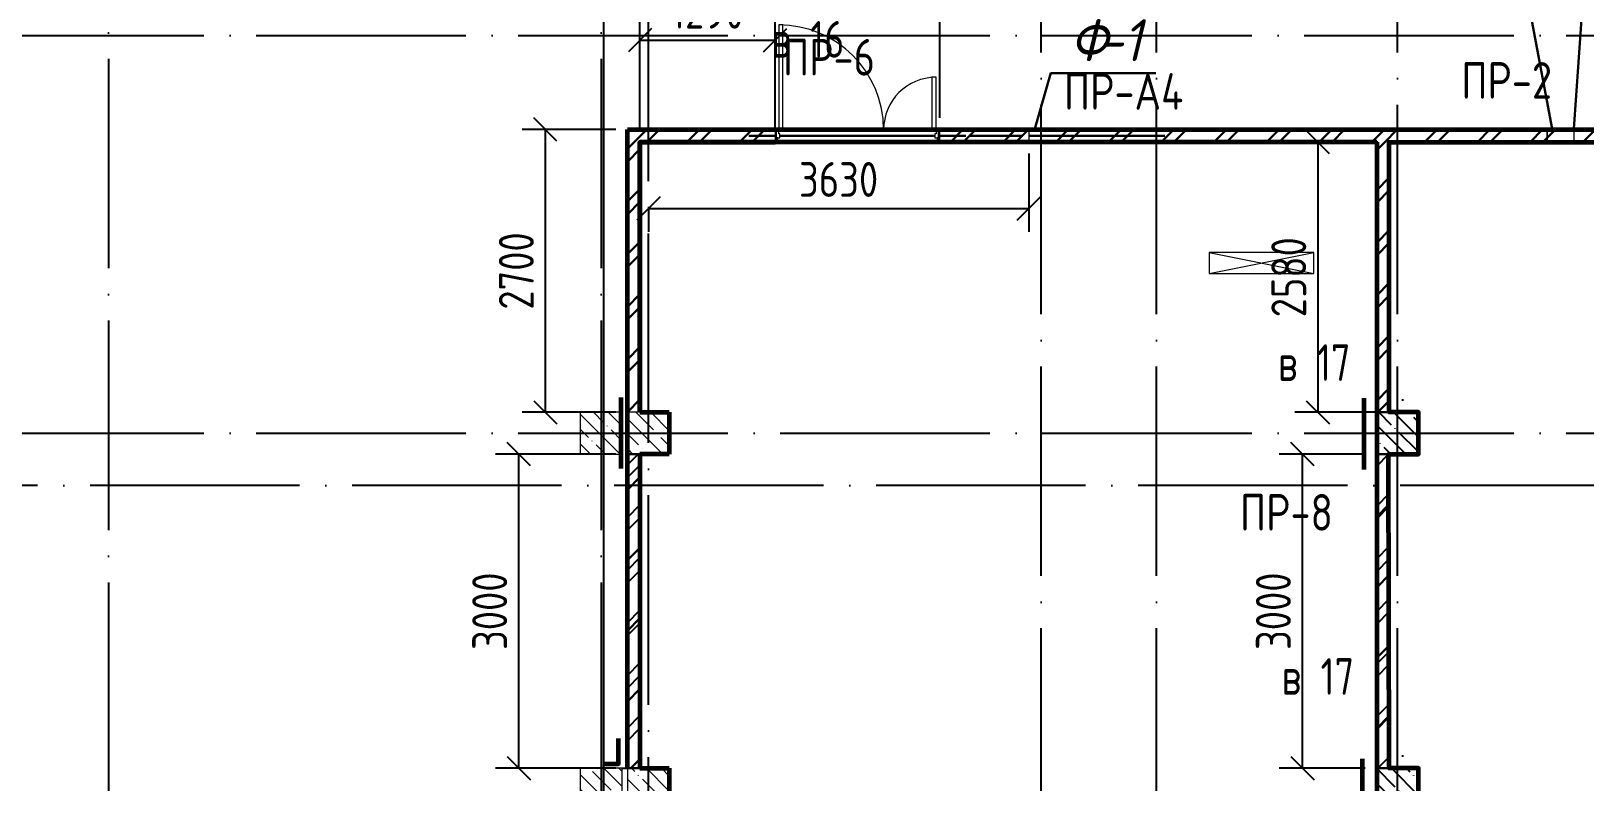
# Model space of a CAD drawing. Header units: millimetres. Extents: x -592259 to 288321, y -552984 to 293768.
# Drawn here: x 119158 to 133985, y 134180 to 141352 of the extents above; entities that cross this region are included whole.
import ezdxf

# ---------------------------------------------------------------- set-up
doc = ezdxf.new("R2010")
doc.units = ezdxf.units.MM
doc.linetypes.add('ADSK_Линия сетки', pattern=[2500, 2000, -250, 0, -250])
doc.layers.get('Defpoints').update_dxf_attribs({"color": 250})
for name, color, linetype, lineweight in [('0) Расчет', 250, 'Continuous', 60), ('0.2) Кирп 3.1 вып', 30, 'Continuous', 30), ('0.2) Кирпич', 30, 'Continuous', 30), ('0.2) Кирпич 3 вып', 30, 'Continuous', 30), ('2.1)Фарх 2 выполн.', 160, 'Continuous', 30), ('3) Перемычки готовы', 3, 'Continuous', 30), ('4.1.3) Штук  3.1 вып по кирп подвал.', 6, 'Continuous', 60), ('5.2) ЧН-25 подвал 3.1 вып', 160, 'Continuous', 60), ('A-ANNO-DIMS', 250, 'Continuous', 9), ('A-DETL-GENF-1', 250, 'Continuous', 5), ('A-DOOR', 250, 'Continuous', 5), ('A-DOOR-1', 250, 'Continuous', 13), ('A-DOOR-FRAM', 250, 'Continuous', 5), ('A-FLOR-1', 250, 'Continuous', 5), ('A-GLAZ', 250, 'Continuous', 5), ('A-WALL-2', 250, 'Continuous', 5), ('A-WALL-3', 250, 'Continuous', 13), ('G-ANNO-SYMB-3', 250, 'Continuous', 9), ('I-WALL-1', 250, 'Continuous', 5), ('S-COLS-1', 250, 'Continuous', 5), ('S-COLS-2', 250, 'Continuous', 5), ('Оси-1', 250, 'ADSK_Линия сетки', 9)]:
    doc.layers.add(name, color=color, linetype=linetype, lineweight=lineweight)
doc.styles.add('GOST Common_2', font='', dxfattribs={"width": 0.8, "height": 350})
doc.styles.add('ISOCPEUR_I', font='isocpeui.ttf', dxfattribs={"width": 0.9, "height": 12.5})
doc.styles.add('ISOCPEUR_I_1', font='ГОСТ тип А.ttf', dxfattribs={"height": 2500})
doc.styles.get("Standard").update_dxf_attribs({"font": 'ГОСТ тип А.ttf'})
doc.styles.get('GOST Common_2').set_extended_font_data('GOST Common')
doc.dimstyles.new('А3', dxfattribs={"dimtxt": 333, "dimasz": 222, "dimexe": 222, "dimexo": 111, "dimgap": 111, "dimtad": 1, "dimtoh": 1, "dimdec": 0, "dimrnd": 0.0015, "dimzin": 0, "dimdsep": 46, "dimtxsty": 'Standard', "dimblk": 'OBLIQUE', "dimcen": 0, "dimclrd": 7, "dimclre": 7, "dimclrt": 7, "dimadec": 0, "dimazin": 0, "dimtfac": 1, "dimtdec": 0, "dimtofl": 0, "dimtmove": 0, "dimatfit": 3, "dimfxl": 1, "dimtolj": 1, "dimtzin": 0, "dimarcsym": 0})
pattern_1 = [(45, (10997.54, 114885.93), (-251.4472, 251.4472), []), (45, (10997.54, 115266.93), (-251.4472, 251.4472), [])]
pattern_2 = [(135, (10997.54, 114885.93), (-142.5612, -142.5612), []), (135, (11140.1, 114885.93), (-142.5612, -142.5612), [252.016, -50.403, 3.353, -47.05])]

# ---------------------------------------------------------------- blocks, each defined once
blk = doc.blocks.new('BSC_Колонна _Прямоугольная - 400x400-V26-АР1_Кладочный план подвала_ Блок 2_ 3')
at = {"layer": 'S-COLS-2'}
h = blk.add_hatch(dxfattribs=at)
h.set_pattern_fill('FP_38', color=256, style=0, pattern_type=2)
h.set_pattern_definition([(135, (-114050, -19225), (-142.56192, -142.56192), []), (135, (-113907.44, -19225), (-142.56192, -142.56192), [252.016, -50.403, 3.353, -47.05])])
h.paths.add_polyline_path([(-200, -200), (200, -200), (200, 200), (-200, 200)])
at = {"layer": 'S-COLS-1'}
for p, q in [((200, 200), (-200, 200)), ((-200, 200), (-200, -200)), ((200, -200), (200, 200)), ((-200, -200), (200, -200))]:
    blk.add_line(p, q, dxfattribs=at)
blk = doc.blocks.new('BSC_Колонна _Прямоугольная - 400x400-V33-АР1_Кладочный план подвала_ Блок 2_ 3')
at = {"layer": 'S-COLS-2'}
h = blk.add_hatch(dxfattribs=at)
h.set_pattern_fill('FP_45', color=256, style=0, pattern_type=2)
h.set_pattern_definition([(135, (-114050, -22625), (-142.5612, -142.5612), []), (135, (-113907.44, -22625), (-142.5612, -142.5612), [252.016, -50.403, 3.353, -47.05])])
h.paths.add_polyline_path([(-200, -200), (200, -200), (200, 200), (-200, 200)])
at = {"layer": 'S-COLS-1'}
for p, q in [((200, 200), (-200, 200)), ((-200, 200), (-200, -200)), ((200, -200), (200, 200)), ((-200, -200), (200, -200))]:
    blk.add_line(p, q, dxfattribs=at)
blk = doc.blocks.new('BSC_Колонна _Прямоугольная - 400x400-V58-АР1_Кладочный план подвала_ Блок 2_ 3')
at = {"layer": 'S-COLS-2'}
h = blk.add_hatch(dxfattribs=at)
h.set_pattern_fill('FP_70', color=256, style=0, pattern_type=2)
h.set_pattern_definition([(135, (-113600, -19225), (-142.56192, -142.56192), []), (135, (-113457.44, -19225), (-142.56192, -142.56192), [252.016, -50.403, 3.353, -47.05])])
h.paths.add_polyline_path([(-200, -200), (200, -200), (200, 200), (-200, 200)])
at = {"layer": 'S-COLS-1'}
for p, q in [((200, 200), (-200, 200)), ((-200, 200), (-200, -200)), ((200, -200), (200, 200)), ((-200, -200), (200, -200))]:
    blk.add_line(p, q, dxfattribs=at)
blk = doc.blocks.new('BSC_Колонна _Прямоугольная - 400x400-V59-АР1_Кладочный план подвала_ Блок 2_ 3')
at = {"layer": 'S-COLS-2'}
h = blk.add_hatch(dxfattribs=at)
h.set_pattern_fill('FP_71', color=256, style=0, pattern_type=2)
h.set_pattern_definition([(135, (-113600, -22625), (-142.5612, -142.5612), []), (135, (-113457.44, -22625), (-142.5612, -142.5612), [252.016, -50.403, 3.353, -47.05])])
h.paths.add_polyline_path([(-200, -200), (200, -200), (200, 200), (-200, 200)])
at = {"layer": 'S-COLS-1'}
for p, q in [((200, 200), (-200, 200)), ((-200, 200), (-200, -200)), ((200, -200), (200, 200)), ((-200, -200), (200, -200))]:
    blk.add_line(p, q, dxfattribs=at)
blk = doc.blocks.new('Дверь_СКБ_2Ст - СОШ_Дв_1570_1550_x2100h _пр_ завертка-35617996-АР1_Кладочный план подвала_ Блок 2_ 3')
at = {"layer": 'A-DOOR'}
h = blk.add_hatch(dxfattribs=at)
h.set_pattern_fill('FP_10', color=256, style=0, pattern_type=2)
h.set_pattern_definition([(135, (1501.41, 124.685), (-14.14214, -14.14214), []), (225, (1501.41, 124.685), (14.14214, -14.14214), [])])
h.paths.add_polyline_path([(797.5, 60), (787.5, 60), (787.5, -60), (797.5, -60)])
at = {"layer": 'A-DOOR-FRAM'}
h = blk.add_hatch(dxfattribs=at)
h.set_pattern_fill('FP_11', color=256, style=0, pattern_type=2)
h.set_pattern_definition([(45, (-621.384, 124.685), (-14.1421, 14.1421), []), (135, (-621.384, 124.685), (-14.1421, -14.1421), [])])
h.paths.add_polyline_path([(-762.5, 60), (-772.5, 60), (-772.5, -60), (-762.5, -60)])
at = {"layer": 'A-DOOR'}
for centre, radius, start, end in [((-737.5, 60), 1000, 0, 90), ((762.5, 60), 500, 90, 180)]:
    blk.add_arc(centre, radius, start, end, dxfattribs=at)
at = {"layer": 'A-DOOR-1'}
for p, q in [((-737.5, 1060), (-737.5, 60)), ((-697.5, 1060), (-737.5, 1060)), ((-697.5, 60), (-697.5, 1060)), ((762.5, 560), (722.5, 560)), ((722.5, 560), (722.5, 60)), ((762.5, 60), (762.5, 560)), ((-737.5, 60), (-697.5, 60)), ((722.5, 60), (762.5, 60))]:
    blk.add_line(p, q, dxfattribs=at)
at = {"layer": 'A-DOOR-FRAM'}
for p, q in [((-747.5, 68), (-817.5, 68)), ((-817.5, 68), (-817.5, 60)), ((-817.5, 60), (-747.5, 60)), ((-762.5, 60), (-772.5, 60)), ((-772.5, 60), (-772.5, -60)), ((-737.5, 60), (-762.5, 60)), ((-762.5, 60), (-762.5, -20)), ((-762.5, -60), (-762.5, 60)), ((-747.5, 60), (-747.5, 68)), ((-737.5, 20), (-737.5, 60)), ((-727.5, 20), (-737.5, 20)), ((-727.5, -20), (-727.5, 20)), ((762.5, 20), (752.5, 20)), ((752.5, 20), (752.5, -20)), ((762.5, 60), (762.5, 20)), ((787.5, 60), (762.5, 60)), ((842.5, 68), (772.5, 68)), ((772.5, 68), (772.5, 60)), ((772.5, 60), (842.5, 60)), ((787.5, -20), (787.5, 60)), ((797.5, 60), (787.5, 60)), ((787.5, 60), (787.5, -60)), ((797.5, -60), (797.5, 60)), ((842.5, 60), (842.5, 68)), ((-747.5, -60), (-817.5, -60)), ((-817.5, -60), (-817.5, -68)), ((-817.5, -68), (-747.5, -68)), ((-772.5, -60), (-762.5, -60)), ((-762.5, -20), (-727.5, -20)), ((-747.5, -20), (-762.5, -20)), ((-762.5, -20), (-762.5, -60)), ((-762.5, -60), (-747.5, -60)), ((-747.5, -60), (-747.5, -20)), ((-747.5, -68), (-747.5, -60)), ((752.5, -20), (787.5, -20)), ((787.5, -20), (772.5, -20)), ((772.5, -20), (772.5, -60)), ((772.5, -60), (787.5, -60)), ((842.5, -60), (772.5, -60)), ((772.5, -60), (772.5, -68)), ((772.5, -68), (842.5, -68)), ((787.5, -60), (787.5, -20)), ((787.5, -60), (797.5, -60)), ((842.5, -68), (842.5, -60))]:
    blk.add_line(p, q, dxfattribs=at)
blk = doc.blocks.new('ADSK_КолоннаНесущая_Швеллер_Гнутый_ГОСТ 8278-83 - 140х60х5_таб_1-32331390-АР1_Кладочный план подвала_ Блок 2_ 3')
at = {"layer": 'S-COLS-1'}
for p, q in [((-16.2, 58), (-16.2, -58)), ((-11.2, -58), (-11.2, 58)), ((43.8, 70), (-4.2, 70)), ((-4.2, 65), (43.8, 65)), ((43.8, 65), (43.8, 70)), ((43.8, -65), (-4.2, -65)), ((-4.2, -70), (43.8, -70)), ((43.8, -70), (43.8, -65))]:
    blk.add_line(p, q, dxfattribs=at)
for centre, radius, start, end in [((-4.2, 58), 12, 90, 180), ((-4.2, 58), 7, 90, 180), ((-4.2, -58), 12, 180, 270), ((-4.2, -58), 7, 180, 270)]:
    blk.add_arc(centre, radius, start, end, dxfattribs=at)
blk = doc.blocks.new('ADSK_КолоннаНесущая_Швеллер_Гнутый_ГОСТ 8278-83 - 140х60х5_таб_1-32823743-АР1_Кладочный план подвала_ Блок 2_ 3')
at = {"layer": 'S-COLS-1'}
for p, q in [((-16.2, 58), (-16.2, -58)), ((-11.2, -58), (-11.2, 58)), ((43.8, 70), (-4.2, 70)), ((-4.2, 65), (43.8, 65)), ((43.8, 65), (43.8, 70)), ((43.8, -65), (-4.2, -65)), ((-4.2, -70), (43.8, -70)), ((43.8, -70), (43.8, -65))]:
    blk.add_line(p, q, dxfattribs=at)
for centre, radius, start, end in [((-4.2, 58), 12, 90, 180), ((-4.2, 58), 7, 90, 180), ((-4.2, -58), 12, 180, 270), ((-4.2, -58), 7, 180, 270)]:
    blk.add_arc(centre, radius, start, end, dxfattribs=at)
blk = doc.blocks.new('_Wn_-As_OpeningMEP_wall__Rectangular - _Wn_-As_OpeningMEP_wall__Rectangular-40875229-АР1_Кладочный план подвала_ Блок 2_ 3')
at = {"layer": 'A-DETL-GENF-1'}
for p, q in [((500, -100), (-500, 100)), ((500, 100), (-500, -100)), ((-500, 100), (-500, -100)), ((500, 100), (-500, 100)), ((-500, 100), (-500, -100)), ((500, -100), (500, 100)), ((500, -100), (500, 100)), ((-500, -100), (500, -100))]:
    blk.add_line(p, q, dxfattribs=at)
blk = doc.blocks.new('_Oblique')
at = {"color": 0, "linetype": 'ByBlock', "lineweight": -2}
blk.add_line((-0.5, -0.5), (0.5, 0.5), dxfattribs=at)
blk = doc.blocks.new('*D5203')
at = {"layer": 'A-ANNO-DIMS', "color": 7, "lineweight": -2, "transparency": 16777216}
for p, q in [((128678, 140182), (128678, 139436)), ((125048, 139658), (128678, 139658)), ((125048, 139647), (125048, 139436))]:
    blk.add_line(p, q, dxfattribs=at)
at = {"layer": 'Defpoints', "color": 0, "transparency": 16777216}
for p in [(128678, 140293), (125048, 139758), (128678, 139658)]:
    blk.add_point(p, dxfattribs=at)
at = {"layer": 'A-ANNO-DIMS', "color": 7, "lineweight": -2, "transparency": 16777216, "xscale": 222, "yscale": 222, "zscale": 222, "rotation": 180}
blk.add_blockref('_Oblique', (125048, 139658), dxfattribs=at)
at = {"layer": 'A-ANNO-DIMS', "color": 7, "lineweight": -2, "transparency": 16777216, "xscale": 222, "yscale": 222, "zscale": 222}
blk.add_blockref('_Oblique', (128678, 139658), dxfattribs=at)
at = {"layer": 'A-ANNO-DIMS', "color": 7, "lineweight": -2, "transparency": 16777216, "insert": (126863, 139935), "char_height": 333, "width": 2.48, "attachment_point": 5}
blk.add_mtext('\\A1;3630', dxfattribs=at)
blk = doc.blocks.new('*D5444')
at = {"color": 7, "lineweight": -2, "transparency": 16777216}
for p, q in [((124737, 140411), (123843, 140411)), ((124065, 137711), (124065, 140411)), ((124737, 137711), (123843, 137711))]:
    blk.add_line(p, q, dxfattribs=at)
at = {"layer": 'Defpoints', "color": 0, "transparency": 16777216}
for p in [(124065, 140411), (124848, 140411), (124848, 137711)]:
    blk.add_point(p, dxfattribs=at)
at = {"color": 7, "lineweight": -2, "transparency": 16777216, "xscale": 222, "yscale": 222, "zscale": 222}
for p, rotation in [((124065, 140411), 90), ((124065, 137711), 270)]:
    blk.add_blockref('_Oblique', p, dxfattribs=dict(at, rotation=rotation))
at = {"color": 7, "transparency": 16777216, "insert": (123788, 139061), "char_height": 333, "attachment_point": 5, "rotation": 90}
blk.add_mtext('\\A1;2700', dxfattribs=at)
blk = doc.blocks.new('*D5445')
at = {"color": 7, "lineweight": -2, "transparency": 16777216}
for p, q in [((124968, 140402), (124968, 141487)), ((126258, 140402), (126258, 141487)), ((124968, 141265), (126258, 141265))]:
    blk.add_line(p, q, dxfattribs=at)
at = {"layer": 'Defpoints', "color": 0, "transparency": 16777216}
for p in [(126258, 141265), (124968, 140291), (126258, 140291)]:
    blk.add_point(p, dxfattribs=at)
at = {"color": 7, "lineweight": -2, "transparency": 16777216, "xscale": 222, "yscale": 222, "zscale": 222, "rotation": 180}
blk.add_blockref('_Oblique', (124968, 141265), dxfattribs=at)
at = {"color": 7, "lineweight": -2, "transparency": 16777216, "xscale": 222, "yscale": 222, "zscale": 222}
blk.add_blockref('_Oblique', (126258, 141265), dxfattribs=at)
at = {"color": 7, "transparency": 16777216, "insert": (125613, 141542), "char_height": 333, "attachment_point": 5}
blk.add_mtext('\\A1;1290', dxfattribs=at)
blk = doc.blocks.new('*D5446')
at = {"color": 7, "lineweight": -2, "transparency": 16777216}
for p, q in [((127828, 140522), (127828, 142115)), ((142698, 140522), (142698, 142115)), ((127828, 141893), (142698, 141893))]:
    blk.add_line(p, q, dxfattribs=at)
at = {"layer": 'Defpoints', "color": 0, "transparency": 16777216}
for p in [(142698, 141893), (127828, 140411), (142698, 140411)]:
    blk.add_point(p, dxfattribs=at)
at = {"color": 7, "lineweight": -2, "transparency": 16777216, "xscale": 222, "yscale": 222, "zscale": 222, "rotation": 180}
blk.add_blockref('_Oblique', (127828, 141893), dxfattribs=at)
at = {"color": 7, "lineweight": -2, "transparency": 16777216, "xscale": 222, "yscale": 222, "zscale": 222}
blk.add_blockref('_Oblique', (142698, 141893), dxfattribs=at)
at = {"color": 7, "transparency": 16777216, "insert": (135263, 142171), "char_height": 333, "attachment_point": 5}
blk.add_mtext('\\A1;14870', dxfattribs=at)
blk = doc.blocks.new('*D5447')
at = {"color": 7, "lineweight": -2, "transparency": 16777216}
for p, q in [((132007, 140291), (131215, 140291)), ((131437, 140291), (131437, 137711)), ((132007, 137711), (131215, 137711))]:
    blk.add_line(p, q, dxfattribs=at)
at = {"layer": 'Defpoints', "color": 0, "transparency": 16777216}
for p in [(132118, 140291), (131437, 137711), (132118, 137711)]:
    blk.add_point(p, dxfattribs=at)
at = {"color": 7, "lineweight": -2, "transparency": 16777216, "xscale": 222, "yscale": 222, "zscale": 222}
for p, rotation in [((131437, 140291), 90), ((131437, 137711), 270)]:
    blk.add_blockref('_Oblique', p, dxfattribs=dict(at, rotation=rotation))
at = {"color": 7, "transparency": 16777216, "insert": (131159, 139001), "char_height": 333, "attachment_point": 5, "rotation": 90}
blk.add_mtext('\\A1;2580', dxfattribs=at)
blk = doc.blocks.new('*D5547')
at = {"color": 7, "lineweight": -2, "transparency": 16777216}
for p, q in [((124737, 137311), (123590, 137311)), ((123812, 134311), (123812, 137311)), ((124737, 134311), (123590, 134311))]:
    blk.add_line(p, q, dxfattribs=at)
at = {"layer": 'Defpoints', "color": 0, "transparency": 16777216}
for p in [(123812, 137311), (124848, 137311), (124848, 134311)]:
    blk.add_point(p, dxfattribs=at)
at = {"color": 7, "lineweight": -2, "transparency": 16777216, "xscale": 222, "yscale": 222, "zscale": 222}
for p, rotation in [((123812, 137311), 90), ((123812, 134311), 270)]:
    blk.add_blockref('_Oblique', p, dxfattribs=dict(at, rotation=rotation))
at = {"color": 7, "transparency": 16777216, "insert": (123534, 135811), "char_height": 333, "attachment_point": 5, "rotation": 90}
blk.add_mtext('\\A1;3000', dxfattribs=at)
blk = doc.blocks.new('*D5548')
at = {"color": 7, "lineweight": -2, "transparency": 16777216}
for p, q in [((131887, 137311), (131067, 137311)), ((131289, 134311), (131289, 137311)), ((131887, 134311), (131067, 134311))]:
    blk.add_line(p, q, dxfattribs=at)
at = {"layer": 'Defpoints', "color": 0, "transparency": 16777216}
for p in [(131289, 137311), (131998, 137311), (131998, 134311)]:
    blk.add_point(p, dxfattribs=at)
at = {"color": 7, "lineweight": -2, "transparency": 16777216, "xscale": 222, "yscale": 222, "zscale": 222}
for p, rotation in [((131289, 137311), 90), ((131289, 134311), 270)]:
    blk.add_blockref('_Oblique', p, dxfattribs=dict(at, rotation=rotation))
at = {"color": 7, "transparency": 16777216, "insert": (131012, 135811), "char_height": 333, "attachment_point": 5, "rotation": 90}
blk.add_mtext('\\A1;3000', dxfattribs=at)

msp = doc.modelspace()

# ---------------------------------------------------------------- hatches: boundary and pattern name
at = {"layer": '0.2) Кирпич'}
h = msp.add_hatch(dxfattribs=at)
h.set_pattern_fill('FP_2', color=256, style=0, pattern_type=2)
h.set_pattern_definition(pattern_1)
h.paths.add_polyline_path([(144267.5374, 140290.9271), (147597.5374, 140290.9271), (147597.5374, 140410.9271), (144267.5374, 140410.9271)])
h.paths.add_polyline_path([(142697.5374, 140290.9271), (142697.5374, 140410.9271), (127827.538, 140410.9271), (127827.538, 140290.9271), (142652.5374, 140290.9271)])
h.paths.add_polyline_path([(126257.538, 140290.9271), (126257.538, 140410.9271), (124847.538, 140410.9271), (124847.538, 140290.9271), (126212.538, 140290.9271)])
h = msp.add_hatch(dxfattribs=at)
h.set_pattern_fill('FP_2', color=256, style=0, pattern_type=2)
h.set_pattern_definition(pattern_1)
h.paths.add_polyline_path([(124967.538, 137710.9262), (124967.538, 140290.9271), (124847.538, 140290.9271), (124847.538, 137710.9262)])
at = {"layer": '0.2) Кирпич 3 вып'}
h = msp.add_hatch(dxfattribs=at)
h.set_pattern_fill('ANSI31', color=256, scale=150)
h.paths.add_polyline_path([(124847.538, 137310.9262), (124967.538, 137310.9262), (124967.538, 134310.9262), (124847.538, 134310.9262)])
h = msp.add_hatch(dxfattribs=at)
h.set_pattern_fill('ANSI31', color=256, scale=150)
h.paths.add_polyline_path([(131997.5374, 137310.9262), (132117.5374, 137310.9262), (132117.5374, 134310.9262), (131997.5374, 134310.9262)])
at = {"layer": 'I-WALL-1', "lineweight": -2}
h = msp.add_hatch(dxfattribs=at)
h.set_pattern_fill('FP_2', color=256, style=0, pattern_type=2)
h.set_pattern_definition(pattern_1)
h.paths.add_polyline_path([(124967.538, 134310.9262), (124967.538, 137310.9262), (124847.538, 137310.9262), (124847.538, 134310.9262)])
at = {"layer": 'S-COLS-2', "lineweight": -2}
h = msp.add_hatch(dxfattribs=at)
h.set_pattern_fill('FP_1', color=256, style=0, pattern_type=2)
h.set_pattern_definition(pattern_2)
h.paths.add_polyline_path([(132117.5374, 137310.9262), (132397.5384, 137310.9262), (132397.5384, 137710.9262), (131997.5384, 137710.9262), (131997.5384, 137310.9262)])
h = msp.add_hatch(dxfattribs=at)
h.set_pattern_fill('FP_1', color=256, style=0, pattern_type=2)
h.set_pattern_definition(pattern_2)
h.paths.add_polyline_path([(131997.5384, 133910.9262), (132397.5384, 133910.9262), (132397.5384, 134310.9262), (131997.5384, 134310.9262)])

# ---------------------------------------------------------------- linework, layer by layer
at = {"color": 18, "true_color": 0x000000}
for p, q in [((131997.5374, 137310.9262), (131997.5374, 134310.9262)), ((132117.5374, 137310.9262), (131997.5374, 137310.9262)), ((131997.5384, 137310.9262), (132117.5374, 137310.9262)), ((132117.5374, 134310.9262), (132117.5374, 137310.9262)), ((131997.5374, 134310.9262), (132117.5374, 134310.9262)), ((132117.5374, 134310.9262), (131997.5384, 134310.9262))]:
    msp.add_line(p, q, dxfattribs=at)
at = {"linetype": 'Continuous'}
for p, q in [((131997.5374, 137196.74), (132111.7236, 137310.9262)), ((131997.5374, 136815.74), (132117.5374, 136935.74)), ((131997.5374, 136693.8457), (132117.5374, 136813.8457)), ((131997.5374, 136312.8457), (132117.5374, 136432.8457)), ((131997.5374, 136190.9514), (132117.5374, 136310.9514)), ((131997.5374, 135809.9514), (132117.5374, 135929.9514)), ((131997.5374, 135688.057), (132117.5374, 135808.057)), ((131997.5374, 135307.057), (132117.5374, 135427.057)), ((131997.5374, 135185.1627), (132117.5374, 135305.1627)), ((131997.5374, 134804.1627), (132117.5374, 134924.1627)), ((131997.5374, 134682.2683), (132117.5374, 134802.2683)), ((132007.1953, 134310.9262), (132117.5374, 134421.2683))]:
    msp.add_line(p, q, dxfattribs=at)
at = {"color": 1}
msp.add_lwpolyline([(172265.5409, 183601.6714), (124619.2541, 183601.6714), (124619.2541, 110667.782), (172265.5409, 110667.782)], close=True, dxfattribs=at)
at = {"layer": '0) Расчет'}
for points in [[(124967.538, 137710.9262), (124967.538, 140290.9271), (126257.538, 140290.9271)], [(127827.538, 140410.9271), (142697.5374, 140410.9271)], [(132117.5374, 137710.9262), (132117.5374, 140290.9271)]]:
    msp.add_lwpolyline(points, dxfattribs=at)
at = {"layer": '0.2) Кирп 3.1 вып'}
for points in [[(124847.538, 137310.9262), (124967.538, 137310.9262), (124967.538, 134310.9262), (124847.538, 134310.9262)], [(131997.5374, 137310.9262), (132117.5374, 137310.9262), (132117.5374, 134310.9262), (131997.5374, 134310.9262)]]:
    msp.add_lwpolyline(points, close=True, dxfattribs=at)
at = {"layer": '0.2) Кирпич'}
for p, q in [((126212.538, 140410.9271), (124847.538, 140410.9271)), ((124847.538, 140410.9271), (124847.538, 137710.9262)), ((124967.538, 140290.9271), (126212.538, 140290.9271)), ((124967.538, 137710.9262), (124967.538, 140290.9271)), ((142652.5374, 140410.9271), (127872.538, 140410.9271)), ((127872.538, 140290.9271), (131997.5374, 140290.9271)), ((131997.5374, 140290.9271), (131997.5374, 137710.9262)), ((132117.5374, 140290.9271), (142652.5374, 140290.9271)), ((132117.5374, 137710.9262), (132117.5374, 140290.9271))]:
    msp.add_line(p, q, dxfattribs=at)
at = {"layer": '0.2) Кирпич', "linetype": 'Continuous'}
for p, q in [((131997.5374, 140214.1061), (132074.3585, 140290.9271)), ((131997.5374, 139833.1061), (132117.5374, 139953.1061)), ((131997.5374, 139711.2118), (132117.5374, 139831.2118)), ((131997.5374, 139330.2118), (132117.5374, 139450.2118)), ((131997.5374, 139208.3174), (132117.5374, 139328.3174)), ((131997.5374, 138827.3174), (132117.5374, 138947.3174)), ((131997.5374, 138705.4231), (132117.5374, 138825.4231)), ((131997.5374, 138324.4231), (132117.5374, 138444.4231)), ((131997.5374, 138202.5287), (132117.5374, 138322.5287)), ((131997.5374, 137821.5287), (132117.5374, 137941.5287)), ((132008.8292, 137710.9262), (132117.5374, 137819.6344))]:
    msp.add_line(p, q, dxfattribs=at)
at = {"layer": '2.1)Фарх 2 выполн.'}
for p, q in [((133878.3192, 140419.2405), (133984.672, 141959.1062)), ((133670.5192, 140419.2405), (133478.1714, 141451.1784)), ((128736.7946, 140419.2405), (128888.6942, 140952.2497)), ((128888.6942, 140949.1058), (129888.6942, 140949.1058))]:
    msp.add_line(p, q, dxfattribs=at)
at = {"layer": '3) Перемычки готовы'}
for p, q in [((126007.538, 140350.9271), (126257.538, 140350.9271)), ((126302.538, 140350.9271), (127782.538, 140350.9271)), ((127827.538, 140350.9271), (128077.538, 140350.9271)), ((128622.538, 140350.9271), (128112.538, 140350.9271)), ((129977.538, 140350.9271), (128677.538, 140350.9271))]:
    msp.add_line(p, q, dxfattribs=at)
at = {"layer": '4.1.3) Штук  3.1 вып по кирп подвал.'}
for p, q in [((124847.538, 137310.9262), (124847.538, 140410.9271)), ((124847.538, 140410.9271), (147477.5374, 140410.9271)), ((131997.5374, 140290.9271), (124967.538, 140290.9271)), ((124967.538, 140290.9271), (124967.538, 137710.9262)), ((131997.5374, 140290.9271), (131997.5384, 137710.9262)), ((124847.538, 134310.9262), (124847.538, 137310.9262)), ((124967.538, 137310.9262), (124967.538, 134310.9262)), ((131997.5384, 137310.9262), (131997.5384, 134310.9262))]:
    msp.add_line(p, q, dxfattribs=at)
at = {"layer": '4.1.3) Штук  3.1 вып по кирп подвал.', "color": 3}
for p, q in [((124967.538, 137710.9262), (125247.538, 137710.9262)), ((125247.538, 137710.9262), (125247.538, 137310.9262)), ((131997.5384, 137710.9262), (131997.5384, 137310.9262)), ((125247.538, 137310.9262), (124967.538, 137310.9262)), ((124967.538, 134310.9262), (125247.538, 134310.9262)), ((125247.538, 134310.9262), (125247.538, 133910.9262)), ((131997.5384, 134310.9262), (131997.5374, 133910.9262))]:
    msp.add_line(p, q, dxfattribs=at)
at = {"layer": '4.1.3) Штук  3.1 вып по кирп подвал.', "color": 2}
for points in [[(124789.07, 137173.6828), (124789.07, 137852.8591)], [(131879.746, 137165.3311), (131879.746, 137844.5075)], [(124619.2541, 134354.4767), (124763.1553, 134354.4767), (124763.1553, 134595.9291)], [(131862.705, 133722.3543), (131862.705, 134401.5306)]]:
    msp.add_lwpolyline(points, dxfattribs=at)
at = {"layer": '5.2) ЧН-25 подвал 3.1 вып'}
msp.add_lwpolyline([(136047.5384, 125160.9267), (132397.5384, 125160.9267), (132397.5384, 125310.9262), (132117.5374, 125310.9262), (132117.5374, 130610.9262), (132397.5384, 130610.9262), (132397.5384, 131010.9262), (132102.8888, 131010.9262), (132102.8888, 133910.9262), (132397.5384, 133910.9262), (132397.5384, 134310.9262), (132117.5374, 134310.9262), (132111.7236, 137310.9262), (132397.5384, 137310.9262), (132397.5384, 137710.9262), (132117.5374, 137710.9262), (132117.5374, 140290.9271), (144777.5374, 140290.9271)], dxfattribs=at)
at = {"layer": 'A-FLOR-1', "lineweight": -2}
msp.add_line((124797.538, 134310.9262), (124847.538, 134310.9262), dxfattribs=at)
at = {"layer": 'A-WALL-2', "lineweight": -2}
msp.add_line((131997.5374, 137710.9262), (132117.5374, 137710.9262), dxfattribs=at)
at = {"layer": 'A-WALL-3', "lineweight": -2}
for p, q in [((124847.538, 137310.9262), (124847.538, 134310.9262)), ((124967.538, 134310.9262), (124967.538, 137310.9262))]:
    msp.add_line(p, q, dxfattribs=at)
at = {"layer": 'I-WALL-1', "lineweight": -2}
for p, q in [((127802.538, 140290.9271), (126282.538, 140290.9271)), ((126332.538, 140410.9271), (127752.538, 140410.9271)), ((132237.5374, 137830.9262), (132252.5374, 137830.9262)), ((132237.5374, 134430.9262), (132252.5374, 134430.9262))]:
    msp.add_line(p, q, dxfattribs=at)
at = {"layer": 'S-COLS-1', "lineweight": -2}
for p, q in [((132117.5374, 137710.9262), (131997.5384, 137710.9262)), ((131997.5384, 137710.9262), (131997.5384, 137310.9262)), ((132397.5384, 137710.9262), (132117.5374, 137710.9262)), ((132397.5384, 137310.9262), (132397.5384, 137710.9262)), ((132117.5374, 137310.9262), (132397.5384, 137310.9262)), ((131997.5384, 134310.9262), (131997.5384, 133910.9262)), ((132397.5384, 134310.9262), (132117.5374, 134310.9262)), ((132397.5384, 133910.9262), (132397.5384, 134310.9262))]:
    msp.add_line(p, q, dxfattribs=at)
at = {"layer": 'Оси-1', "lineweight": -2}
for p, q in [((119897.5383, 176087.9307), (119897.5383, 111147.0862)), ((124597.538, 176087.9307), (124597.538, 111147.0862)), ((128797.538, 111147.0862), (128797.538, 176087.9307)), ((129897.5384, 111147.0862), (129897.5384, 176087.9307)), ((132197.5384, 111147.0862), (132197.5384, 176087.9307)), ((125047.538, 112417.0862), (125047.538, 174817.9307)), ((76304.6994, 141310.9262), (165452.1084, 141310.9262)), ((76304.6994, 137510.9262), (165452.1084, 137510.9262)), ((166722.1084, 137011.0455), (110317.5374, 137011.0455))]:
    msp.add_line(p, q, dxfattribs=at)

# ---------------------------------------------------------------- block references
at = {"layer": 'A-DOOR', "lineweight": -2}
msp.add_blockref('Дверь_СКБ_2Ст - СОШ_Дв_1570_1550_x2100h _пр_ завертка-35617996-АР1_Кладочный план подвала_ Блок 2_ 3', (127030.038, 140350.9271), dxfattribs=at)
at = {"layer": 'A-GLAZ', "lineweight": -2, "rotation": 180}
msp.add_blockref('_Wn_-As_OpeningMEP_wall__Rectangular - _Wn_-As_OpeningMEP_wall__Rectangular-40875229-АР1_Кладочный план подвала_ Блок 2_ 3', (130897.5374, 139135.9256), dxfattribs=at)
at = {"layer": 'S-COLS-1', "lineweight": -2, "rotation": 180}
for p in [(128666.338, 140350.9271), (133866.338, 140350.9271)]:
    msp.add_blockref('ADSK_КолоннаНесущая_Швеллер_Гнутый_ГОСТ 8278-83 - 140х60х5_таб_1-32331390-АР1_Кладочный план подвала_ Блок 2_ 3', p, dxfattribs=at)
at = {"layer": 'S-COLS-1', "lineweight": -2}
for name, p in [('ADSK_КолоннаНесущая_Швеллер_Гнутый_ГОСТ 8278-83 - 140х60х5_таб_1-32823743-АР1_Кладочный план подвала_ Блок 2_ 3', (133638.738, 140350.9271)), ('BSC_Колонна _Прямоугольная - 400x400-V59-АР1_Кладочный план подвала_ Блок 2_ 3', (124597.538, 137510.9262)), ('BSC_Колонна _Прямоугольная - 400x400-V33-АР1_Кладочный план подвала_ Блок 2_ 3', (125047.538, 137510.9262)), ('BSC_Колонна _Прямоугольная - 400x400-V58-АР1_Кладочный план подвала_ Блок 2_ 3', (124597.538, 134110.9262)), ('BSC_Колонна _Прямоугольная - 400x400-V26-АР1_Кладочный план подвала_ Блок 2_ 3', (125047.538, 134110.9262))]:
    msp.add_blockref(name, p, dxfattribs=at)

# ---------------------------------------------------------------- texts
at = {"layer": '2.1)Фарх 2 выполн.', "lineweight": -2, "char_height": 400, "attachment_point": 1, "style": 'ISOCPEUR_I'}
for s, insert, width in [('\\fISOCPEUR|b0|i1|c204|p34|;Ф', (129070.6745, 141465.214), 312.658125), ('-1', (129328.6432, 141465.214), 384.81)]:
    msp.add_mtext(s, dxfattribs=dict(at, insert=insert, width=width))
at = {"layer": '3) Перемычки готовы', "char_height": 350, "width": 333.502, "attachment_point": 1, "style": 'ISOCPEUR_I_1'}
for s, insert in [('ПР-6', (126332.538, 141277.0774)), ('ПР-2', (132805.1145, 141055.6663)), ('ПР-А4', (129013.1937, 140950.7994)), ('ПР-8', (130693.0618, 136930.3218))]:
    msp.add_mtext(s, dxfattribs=dict(at, insert=insert))
at = {"layer": 'G-ANNO-SYMB-3', "lineweight": -2, "char_height": 350, "attachment_point": 1, "style": 'GOST Common_2'}
for s, insert, width in [('\\fGOST Common|b0|i0|c204|p34|;\\W.8;в', (126220.3486, 141448.4328), 243.713), (' 16', (126421.4319, 141448.4328), 525.907), (' 17', (131257.1826, 138360.5924), 525.907), ('\\fGOST Common|b0|i0|c204|p34|;\\W.8;в', (131056.0992, 138360.5924), 243.713), ('\\fGOST Common|b0|i0|c204|p34|;\\W.8;в', (131090.8984, 135362.9125), 243.713), (' 17', (131291.9817, 135362.9125), 525.907)]:
    msp.add_mtext(s, dxfattribs=dict(at, insert=insert, width=width))

# ---------------------------------------------------------------- dimensions: what is measured, and where the dimension line sits
for base, p1, p2, picture, middle in [((142697.5374, 141893.0589), (127827.538, 140410.9271), (142697.5374, 140410.9271), '*D5446', (135262.5377, 142170.5589)), ((126257.538, 141264.6522), (124967.538, 140290.9271), (126257.538, 140290.9271), '*D5445', (125612.538, 141542.1522))]:
    dim = msp.add_linear_dim(base=base, p1=p1, p2=p2, dimstyle='А3')
    dim.commit()
    dim.dimension.update_dxf_attribs({"geometry": picture, "text_midpoint": middle})
for base, p1, p2, picture, middle in [((124065.1544, 140410.9271), (124847.538, 137710.9262), (124847.538, 140410.9271), '*D5444', (123787.6544, 139060.9266)), ((131436.6687, 137710.9262), (132117.5374, 140290.9271), (132117.5374, 137710.9262), '*D5447', (131159.1687, 139000.9266)), ((123811.8199, 137310.9262), (124847.538, 134310.9262), (124847.538, 137310.9262), '*D5547', (123534.3199, 135810.9262)), ((131289.167, 137310.9262), (131997.5374, 134310.9262), (131997.5374, 137310.9262), '*D5548', (131011.667, 135810.9262))]:
    dim = msp.add_linear_dim(base=base, p1=p1, p2=p2, angle=90, dimstyle='А3')
    dim.commit()
    dim.dimension.update_dxf_attribs({"geometry": picture, "text_midpoint": middle})
at = {"layer": 'A-ANNO-DIMS', "lineweight": -2}
dim = msp.add_linear_dim(base=(128677.538, 139657.6716), p1=(125047.538, 139757.6565), p2=(128677.538, 140292.9271), dimstyle='А3', dxfattribs=at)
dim.commit()
dim.dimension.update_dxf_attribs({"geometry": '*D5203', "text_midpoint": (126862.538, 139935.1716)})

doc.saveas('drawing.dxf')
